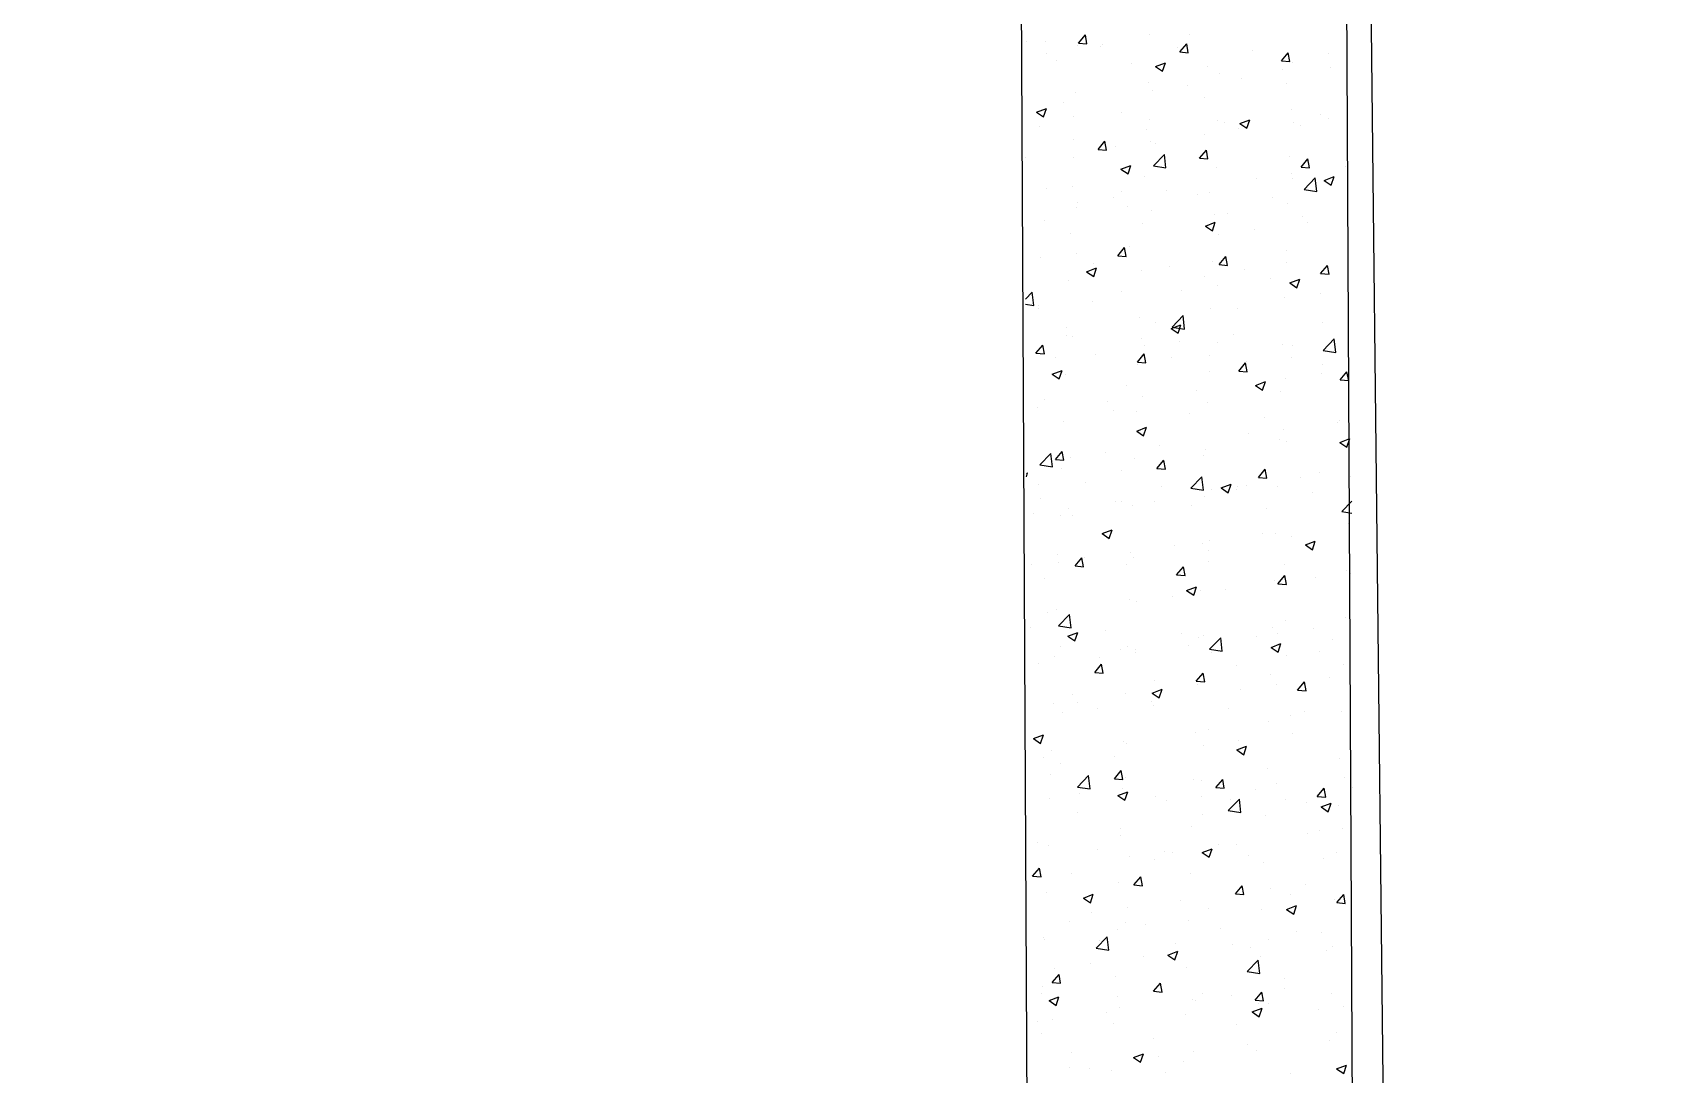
# Model space of a CAD drawing. Header units: millimetres. Extents: x 331487 to 517269, y 198509 to 399936.
# Drawn here: x 448285 to 449434, y 316558 to 317295 of the extents above; entities that cross this region are included whole.
import ezdxf

# ---------------------------------------------------------------- set-up
doc = ezdxf.new("R2010")
doc.units = ezdxf.units.MM
doc.header["$MEASUREMENT"] = 0
doc.layers.add('9th_plot boundry', color=1, linetype='Continuous')
doc.layers.add('COLUMN', color=6, linetype='Continuous')

msp = doc.modelspace()

# ---------------------------------------------------------------- linework, layer by layer
at = {"layer": '9th_plot boundry'}
msp.add_line((449434.4, 299006.3), (448946.6, 343103.6), dxfattribs=at)
msp.add_lwpolyline([(448946.6, 343103.6), (414422.2, 340817.1, 0.386106), (408845.6, 334960.7), (408845.6, 299960.7), (449434.4, 299006.3)], format="xyb", close=True, dxfattribs=at)
at = {"layer": 'COLUMN'}
for p, q in [((448972.9, 319477.3), (449064.3, 302244.5)), ((449202.9, 319478.5), (449294.4, 302239))]:
    msp.add_line(p, q, dxfattribs=at)
at = {"layer": 'COLUMN', "color": 2, "linetype": 'Continuous'}
for p, q in [((449024.9, 317288), (449029.8, 317293.7)), ((449030.9, 317287.5), (449029.8, 317293.7)), ((449075.4, 317293.7), (449075.4, 317293.7)), ((449103.5, 317293.9), (449103.5, 317293.9)), ((448988.2, 317289.4), (448988.2, 317289.4)), ((449001.5, 317288.9), (449001.5, 317288.9)), ((449002.5, 317280.5), (449002.5, 317280.5)), ((449024, 317286.6), (449024, 317286.6)), ((449024.9, 317288), (449030.9, 317287.5)), ((449040.3, 317285.5), (449040.3, 317285.5)), ((449041.6, 317287.2), (449041.6, 317287.2)), ((449094.9, 317284.9), (449094.9, 317284.9)), ((449096.7, 317281.7), (449101.5, 317287.5)), ((449096.7, 317281.7), (449102.6, 317281.2)), ((449102.6, 317281.2), (449101.5, 317287.4)), ((449148.3, 317282.6), (449148.3, 317282.6)), ((449168.4, 317275.4), (449173.2, 317281.2)), ((449174.4, 317274.9), (449173.2, 317281.2)), ((449201.7, 317280.4), (449201.7, 317280.4)), ((449009.3, 317276), (449009.3, 317276)), ((449062.6, 317273.7), (449062.6, 317273.7)), ((449079.4, 317271.3), (449086.4, 317274)), ((449079.4, 317271.3), (449084.3, 317268)), ((449084.3, 317268), (449086.4, 317274)), ((449116, 317271.5), (449116, 317271.5)), ((449168.4, 317275.4), (449174.4, 317274.9)), ((449169.4, 317269.2), (449169.4, 317269.2)), ((449176.6, 317274.3), (449176.6, 317274.3)), ((449203.2, 317271), (449203.2, 317271)), ((449074.2, 317260.4), (449074.2, 317260.4)), ((449102.2, 317257.7), (449102.2, 317257.7)), ((449124.7, 317266.8), (449124.7, 317266.8)), ((449140.1, 317262.7), (449140.1, 317262.7)), ((449172.3, 317259.2), (449172.3, 317259.2)), ((449014, 317246.1), (449014, 317246.1)), ((449022.8, 317253.3), (449022.8, 317253.3)), ((449077.2, 317254.4), (449077.2, 317254.4)), ((449114, 317249.2), (449114, 317249.2)), ((448995.3, 317239.1), (449002.3, 317241.8)), ((448995.3, 317239.1), (449000.3, 317235.7)), ((449000.3, 317235.7), (449002.3, 317241.8)), ((449021.7, 317236.3), (449021.7, 317236.3)), ((449055.7, 317239.2), (449055.7, 317239.2)), ((449075, 317234.1), (449075, 317234.1)), ((449123.5, 317233.5), (449123.5, 317233.5)), ((449139.1, 317231.1), (449146.1, 317233.8)), ((449144, 317227.7), (449146.1, 317233.8)), ((449175.4, 317241), (449175.4, 317241)), ((449196.2, 317237.3), (449196.2, 317237.3)), ((449202, 317234.9), (449202, 317234.9)), ((448997.3, 317229.2), (448997.3, 317229.2)), ((449073, 317227.1), (449073, 317227.1)), ((449113.8, 317223.2), (449113.8, 317223.2)), ((449128.4, 317231.8), (449128.4, 317231.8)), ((449137.9, 317227.3), (449137.9, 317227.3)), ((449139.1, 317231.1), (449144, 317227.7)), ((449176.9, 317231.6), (449176.9, 317231.6)), ((449181.8, 317229.6), (449181.8, 317229.6)), ((449021.6, 317220), (449021.6, 317220)), ((449038.8, 317212.8), (449043.6, 317218.5)), ((449038.8, 317212.8), (449044.8, 317212.2)), ((449044.8, 317212.2), (449043.6, 317218.5)), ((449050.9, 317215), (449050.9, 317215)), ((449075.9, 317218.3), (449075.9, 317218.3)), ((449079.6, 317217.3), (449079.6, 317217.3)), ((449110.5, 317206.5), (449115.4, 317212.2)), ((449116.5, 317206), (449115.4, 317212.2)), ((448987.7, 317206.7), (448987.7, 317206.7)), ((449021.3, 317207.3), (449021.3, 317207.3)), ((449055, 317198.8), (449062, 317201.5)), ((449055, 317198.8), (449060, 317195.5)), ((449060, 317195.5), (449062, 317201.5)), ((449077.9, 317201.1), (449085.7, 317209.2)), ((449077.9, 317201.1), (449086.8, 317199.7)), ((449086.8, 317199.7), (449085.7, 317209.2)), ((449110.5, 317206.5), (449116.5, 317206)), ((449122.3, 317200.2), (449122.3, 317200.2)), ((449174.2, 317207.7), (449174.2, 317207.7)), ((449182.3, 317200.2), (449187.1, 317206)), ((449182.3, 317200.2), (449188.2, 317199.7)), ((449188.2, 317199.7), (449187.1, 317206)), ((449213.5, 317200.4), (449213.5, 317200.4)), ((449020.4, 317186.7), (449020.4, 317186.7)), ((449071.7, 317193.8), (449071.7, 317193.8)), ((449150.6, 317192.1), (449150.6, 317192.1)), ((449175.7, 317195.4), (449175.7, 317195.4)), ((449176.1, 317192.3), (449176.1, 317192.3)), ((449184.6, 317184.5), (449192.4, 317192.6)), ((449193.5, 317183.1), (449192.4, 317192.6)), ((449198.7, 317190.8), (449205.8, 317193.5)), ((449198.7, 317190.8), (449203.7, 317187.4)), ((449203.7, 317187.4), (449205.7, 317193.5)), ((449002.2, 317185.2), (449002.2, 317185.2)), ((449024.6, 317175.5), (449024.6, 317175.5)), ((449049.6, 317178.8), (449049.6, 317178.8)), ((449055.6, 317183), (449055.6, 317183)), ((449087.5, 317183.8), (449087.5, 317183.8)), ((449109, 317180.7), (449109, 317180.7)), ((449117.8, 317182.3), (449117.8, 317182.3)), ((449162.3, 317178.5), (449162.3, 317178.5)), ((449184.6, 317184.5), (449193.5, 317183.1)), ((449215.7, 317176.2), (449215.7, 317176.2)), ((449023.3, 317171.8), (449023.3, 317171.8)), ((449059.5, 317172.3), (449059.5, 317172.3)), ((449076.7, 317169.5), (449076.7, 317169.5)), ((449121, 317166.9), (449121, 317166.9)), ((449130, 317167.3), (449130, 317167.3)), ((449173, 317174.4), (449173, 317174.4)), ((449183.4, 317165), (449183.4, 317165)), ((449001.2, 317162.3), (449001.2, 317162.3)), ((449019.2, 317153.5), (449019.2, 317153.5)), ((449070.5, 317160.5), (449070.5, 317160.5)), ((449114.7, 317158.5), (449121.7, 317161.2)), ((449114.7, 317158.5), (449119.7, 317155.2)), ((449119.7, 317155.2), (449121.7, 317161.2)), ((449124.3, 317152.7), (449124.3, 317152.7)), ((449149.4, 317156), (449149.4, 317156)), ((449187.2, 317161), (449187.2, 317161)), ((449052.7, 317137.5), (449057.5, 317143.3)), ((449058.7, 317137), (449057.5, 317143.3)), ((449061.2, 317144.4), (449061.2, 317144.4)), ((449171.8, 317141.1), (449171.8, 317141.1)), ((448998.3, 317136.1), (448998.3, 317136.1)), ((449023.3, 317139.4), (449023.3, 317139.4)), ((449030.7, 317126.3), (449037.7, 317129)), ((449035.7, 317132.1), (449035.7, 317132.1)), ((449035.7, 317122.9), (449037.7, 317129)), ((449052.7, 317137.5), (449058.7, 317137)), ((449089.1, 317129.9), (449089.1, 317129.9)), ((449119.8, 317133.6), (449119.8, 317133.6)), ((449124.4, 317131.3), (449129.2, 317137)), ((449124.4, 317131.3), (449130.4, 317130.7)), ((449130.4, 317130.7), (449129.2, 317137)), ((449172, 317132.6), (449172, 317132.6)), ((449196.1, 317125), (449201, 317130.7)), ((449202.1, 317124.5), (449201, 317130.7)), ((449018, 317120.2), (449018, 317120.2)), ((449030.7, 317126.3), (449035.7, 317122.9)), ((449069.3, 317127.2), (449069.3, 317127.2)), ((449113.7, 317122.6), (449113.7, 317122.6)), ((449142.4, 317127.6), (449142.4, 317127.6)), ((449160.9, 317121.5), (449160.9, 317121.5)), ((449174.4, 317118.3), (449181.4, 317121)), ((449174.4, 317118.3), (449179.4, 317114.9)), ((449179.4, 317114.9), (449181.4, 317121)), ((449195.8, 317125.4), (449195.8, 317125.4)), ((449196.1, 317125), (449202.1, 317124.5)), ((448987.5, 317106.9), (448992.2, 317111.8)), ((448993.3, 317102.3), (448992.2, 317111.8)), ((449055.4, 317112.6), (449055.4, 317112.6)), ((449098, 317113.2), (449098, 317113.2)), ((449123, 317116.5), (449123, 317116.5)), ((449170.5, 317107.8), (449170.5, 317107.8)), ((449196, 317110.7), (449196, 317110.7)), ((448987.5, 317103.2), (448993.3, 317102.3)), ((448997, 317102.6), (448997, 317102.6)), ((448997, 317099.9), (448997, 317099.9)), ((449034.9, 317104.9), (449034.9, 317104.9)), ((449091.1, 317087.1), (449098.9, 317095.2)), ((449100, 317085.7), (449098.9, 317095.2)), ((449118.6, 317100.3), (449118.6, 317100.3)), ((449137.6, 317100.6), (449137.6, 317100.6)), ((449016.7, 317086.9), (449016.7, 317086.9)), ((449068.1, 317093.9), (449068.1, 317093.9)), ((449079.3, 317090.6), (449079.3, 317090.6)), ((449090.4, 317086), (449097.4, 317088.7)), ((449090.4, 317086), (449095.4, 317082.7)), ((449091.1, 317087.1), (449100, 317085.7)), ((449095.4, 317082.7), (449097.4, 317088.7)), ((449197.8, 317090.4), (449197.8, 317090.4)), ((448994.8, 317068.6), (448999.7, 317074.3)), ((449000.8, 317068.1), (448999.7, 317074.3)), ((449016.2, 317081), (449016.2, 317081)), ((449021, 317080.6), (449021, 317080.6)), ((449069.6, 317078.8), (449069.6, 317078.8)), ((449071.7, 317073.8), (449071.7, 317073.8)), ((449096.7, 317077.1), (449096.7, 317077.1)), ((449123, 317076.5), (449123, 317076.5)), ((449134.6, 317082.1), (449134.6, 317082.1)), ((449169.3, 317074.5), (449169.3, 317074.5)), ((449176.4, 317074.3), (449176.4, 317074.3)), ((449197.9, 317070.5), (449205.7, 317078.7)), ((449206.8, 317069.2), (449205.7, 317078.7)), ((448994.8, 317068.6), (449000.8, 317068.1)), ((449008.5, 317065.5), (449008.5, 317065.5)), ((449037.3, 317067.6), (449037.3, 317067.6)), ((449066.6, 317062.3), (449071.4, 317068.1)), ((449066.6, 317062.3), (449072.5, 317061.8)), ((449066.9, 317060.6), (449066.9, 317060.6)), ((449072.5, 317061.8), (449071.4, 317068.1)), ((449090.7, 317065.3), (449090.7, 317065.3)), ((449117.4, 317067), (449117.4, 317067)), ((449138.3, 317056), (449143.1, 317061.8)), ((449144.3, 317055.5), (449143.1, 317061.8)), ((449144.1, 317063.1), (449144.1, 317063.1)), ((449175.8, 317065.7), (449175.8, 317065.7)), ((449197.4, 317060.8), (449197.4, 317060.8)), ((449197.9, 317070.5), (449206.8, 317069.2)), ((449006.4, 317053.8), (449013.4, 317056.5)), ((449006.4, 317053.8), (449011.3, 317050.4)), ((449011.3, 317050.4), (449013.4, 317056.5)), ((449015.5, 317053.6), (449015.5, 317053.6)), ((449117.5, 317055.6), (449117.5, 317055.6)), ((449138.3, 317056), (449144.3, 317055.5)), ((449171.5, 317051), (449171.5, 317051)), ((449196.5, 317054.3), (449196.5, 317054.3)), ((449210, 317049.8), (449214.8, 317055.5)), ((449210, 317049.8), (449216, 317049.3)), ((449216, 317049.2), (449214.8, 317055.5)), ((449059.2, 317045.6), (449059.2, 317045.6)), ((449070.4, 317037.7), (449070.4, 317037.7)), ((449108.3, 317042.6), (449108.3, 317042.6)), ((449150.1, 317045.8), (449157.1, 317048.5)), ((449150.1, 317045.8), (449155.1, 317042.4)), ((449155.1, 317042.4), (449157.1, 317048.5)), ((449168.1, 317041.2), (449168.1, 317041.2)), ((448996.3, 317030.2), (448996.3, 317030.2)), ((449000.9, 317035.6), (449000.9, 317035.6)), ((449045.4, 317034.4), (449045.4, 317034.4)), ((449049.7, 317027.9), (449049.7, 317027.9)), ((449065.7, 317027.3), (449065.7, 317027.3)), ((449103.1, 317025.7), (449103.1, 317025.7)), ((449116.2, 317033.7), (449116.2, 317033.7)), ((449014.3, 317020.3), (449014.3, 317020.3)), ((449066.1, 317013.5), (449073.1, 317016.2)), ((449071, 317010.2), (449073.1, 317016.2)), ((449156.5, 317023.4), (449156.5, 317023.4)), ((449170.2, 317014.8), (449170.2, 317014.8)), ((449208.1, 317019.8), (449208.1, 317019.8)), ((449209.8, 317021.2), (449209.8, 317021.2)), ((449066.1, 317013.5), (449071, 317010.2)), ((449082, 317003.2), (449082, 317003.2)), ((449145.2, 317011.5), (449145.2, 317011.5)), ((449166.9, 317007.9), (449166.9, 317007.9)), ((449171.7, 317006), (449171.7, 317006)), ((449209.8, 317005.5), (449216.8, 317008.2)), ((449209.8, 317005.5), (449214.8, 317002.2)), ((449214.7, 317002.2), (449216.8, 317008.2)), ((448997.7, 316989.7), (449005.5, 316997.8)), ((449006.6, 316988.3), (449005.5, 316997.8)), ((449008.7, 316993.4), (449013.5, 316999.1)), ((449008.7, 316993.4), (449014.7, 316992.9)), ((449014.7, 316992.9), (449013.5, 316999.1)), ((449019.1, 316994.9), (449019.1, 316994.9)), ((449044.1, 316998.2), (449044.1, 316998.2)), ((449064.4, 316994.1), (449064.4, 316994.1)), ((449080.4, 316987.1), (449085.3, 316992.9)), ((449086.4, 316986.6), (449085.3, 316992.8)), ((449113.4, 316996), (449113.4, 316996)), ((449115, 317000.5), (449115, 317000.5)), ((448988.1, 316983.6), (448989, 316984)), ((448988.2, 316981.3), (448989, 316984)), ((448997.7, 316989.7), (449006.6, 316988.3)), ((449013.1, 316987), (449013.1, 316987)), ((449055.1, 316986), (449055.1, 316986)), ((449080.4, 316987.1), (449086.4, 316986.6)), ((449104.4, 316973.1), (449112.2, 316981.3)), ((449113.3, 316971.8), (449112.2, 316981.3)), ((449152.2, 316980.8), (449157, 316986.6)), ((449152.2, 316980.8), (449158.1, 316980.3)), ((449158.1, 316980.3), (449157, 316986.6)), ((449181.8, 316980.4), (449181.8, 316980.4)), ((449195.7, 316984), (449195.7, 316984)), ((449217, 316981.7), (449217, 316981.7)), ((448996.7, 316976), (448996.7, 316976)), ((449030.2, 316976.9), (449030.2, 316976.9)), ((449083.6, 316974.6), (449083.6, 316974.6)), ((449104.4, 316973.1), (449113.3, 316971.8)), ((449118.8, 316972.1), (449118.8, 316972.1)), ((449125.8, 316973.3), (449132.8, 316975.9)), ((449125.8, 316973.3), (449130.7, 316969.9)), ((449130.7, 316969.9), (449132.8, 316975.9)), ((449137, 316972.3), (449137, 316972.3)), ((449137.3, 316974), (449137.3, 316974)), ((449143.9, 316975.4), (449143.9, 316975.4)), ((449165.7, 316974.7), (449165.7, 316974.7)), ((449190.4, 316970.1), (449190.4, 316970.1)), ((448997.9, 316965.7), (448997.9, 316965.7)), ((449017.8, 316958.8), (449017.8, 316958.8)), ((449051.3, 316963.4), (449051.3, 316963.4)), ((449055.7, 316963.8), (449055.7, 316963.8)), ((449063.2, 316960.8), (449063.2, 316960.8)), ((449079, 316964), (449079, 316964)), ((449104.7, 316961.2), (449104.7, 316961.2)), ((449113.7, 316967.2), (449113.7, 316967.2)), ((449158.1, 316958.9), (449158.1, 316958.9)), ((449211.1, 316956.6), (449218.2, 316964)), ((449211.1, 316956.6), (449218.3, 316955.5)), ((449211.5, 316956.7), (449211.5, 316956.7)), ((448992.8, 316955.5), (448992.8, 316955.5)), ((449011.9, 316953.7), (449011.9, 316953.7)), ((449020.7, 316954), (449020.7, 316954)), ((449215.8, 316948.4), (449215.8, 316948.4)), ((449041.7, 316941), (449048.7, 316943.7)), ((449041.7, 316941), (449046.7, 316937.6)), ((449046.7, 316937.6), (449048.7, 316943.7)), ((449112.5, 316933.9), (449112.5, 316933.9)), ((449117.6, 316935.9), (449117.6, 316935.9)), ((449155.4, 316940.9), (449155.4, 316940.9)), ((449164.5, 316941.4), (449164.5, 316941.4)), ((449175.5, 316939), (449175.5, 316939)), ((449185.4, 316933), (449192.4, 316935.7)), ((449190.4, 316929.6), (449192.4, 316935.7)), ((449010.3, 316926), (449010.3, 316926)), ((449022.6, 316918.2), (449027.4, 316923.9)), ((449028.6, 316917.6), (449027.4, 316923.9)), ((449029.4, 316924.3), (449029.4, 316924.3)), ((449062, 316927.5), (449062, 316927.5)), ((449063.7, 316923.8), (449063.7, 316923.8)), ((449092.5, 316932.6), (449092.5, 316932.6)), ((449117.2, 316929), (449117.2, 316929)), ((449185.4, 316933), (449190.4, 316929.6)), ((448991.5, 316919.3), (448991.5, 316919.3)), ((449010.7, 316920.4), (449010.7, 316920.4)), ((449022.6, 316918.2), (449028.6, 316917.6)), ((449058.9, 316919), (449058.9, 316919)), ((449094.3, 316911.9), (449099.1, 316917.6)), ((449094.3, 316911.9), (449100.3, 316911.4)), ((449100.3, 316911.4), (449099.1, 316917.6)), ((449117.1, 316921.5), (449117.1, 316921.5)), ((449166, 316905.6), (449170.9, 316911.4)), ((449170.5, 316919.3), (449170.5, 316919.3)), ((449172, 316905.1), (449170.9, 316911.4)), ((449214.6, 316915.1), (449214.6, 316915.1)), ((449217.3, 316913.1), (449217.3, 316913.1)), ((449000.6, 316909), (449000.6, 316909)), ((449101.4, 316900.7), (449108.4, 316903.4)), ((449101.4, 316900.7), (449106.4, 316897.4)), ((449106.4, 316897.4), (449108.4, 316903.4)), ((449111.3, 316900.6), (449111.3, 316900.6)), ((449129.1, 316901.5), (449129.1, 316901.5)), ((449163.2, 316908.1), (449163.2, 316908.1)), ((449166, 316905.6), (449172, 316905.1)), ((449192.3, 316909.8), (449192.3, 316909.8)), ((449060.8, 316894.2), (449060.8, 316894.2)), ((449066.2, 316893.2), (449066.2, 316893.2)), ((449091.3, 316896.5), (449091.3, 316896.5)), ((449003.1, 316884.9), (449003.1, 316884.9)), ((449009.5, 316887.1), (449009.5, 316887.1)), ((449010.9, 316875.7), (449018.7, 316883.8)), ((449019.8, 316874.3), (449018.7, 316883.8)), ((449171.4, 316879.4), (449171.4, 316879.4)), ((449213.4, 316881.8), (449213.4, 316881.8)), ((448990.9, 316874.9), (448990.9, 316874.9)), ((449010.9, 316875.7), (449019.8, 316874.3)), ((449017.4, 316868.5), (449024.4, 316871.2)), ((449017.4, 316868.5), (449022.4, 316865.1)), ((449022.4, 316865.1), (449024.4, 316871.2)), ((449044.2, 316872.7), (449044.2, 316872.7)), ((449097.6, 316870.4), (449097.6, 316870.4)), ((449110.1, 316867.3), (449110.1, 316867.3)), ((449113.1, 316869.3), (449113.1, 316869.3)), ((449117.7, 316859.2), (449125.5, 316867.3)), ((449126.6, 316857.8), (449125.5, 316867.3)), ((449151, 316868.2), (449151, 316868.2)), ((449162, 316874.8), (449162, 316874.8)), ((449166, 316870.3), (449166, 316870.3)), ((449191, 316873.6), (449191, 316873.6)), ((449204.4, 316865.9), (449204.4, 316865.9)), ((449008.2, 316853.9), (449008.2, 316853.9)), ((449011.9, 316861.5), (449011.9, 316861.5)), ((449039.9, 316853.7), (449039.9, 316853.7)), ((449054.8, 316859.3), (449054.8, 316859.3)), ((449059.6, 316860.9), (449059.6, 316860.9)), ((449065, 316857), (449065, 316857)), ((449065.3, 316859.2), (449065.3, 316859.2)), ((449102.8, 316862), (449102.8, 316862)), ((449117.7, 316859.2), (449126.6, 316857.8)), ((449118.7, 316857), (449118.7, 316857)), ((449161.1, 316860.5), (449168.1, 316863.2)), ((449161.1, 316860.5), (449166.1, 316857.1)), ((449166.1, 316857.1), (449168.1, 316863.2)), ((449172.1, 316854.7), (449172.1, 316854.7)), ((449195.4, 316857.4), (449195.4, 316857.4)), ((448996.4, 316849.3), (448996.4, 316849.3)), ((449036.5, 316842.9), (449041.3, 316848.7)), ((449036.5, 316842.9), (449042.4, 316842.4)), ((449042.4, 316842.4), (449041.3, 316848.7)), ((449108.2, 316836.7), (449113, 316842.4)), ((449114.2, 316836.1), (449113, 316842.4)), ((449137, 316847.4), (449137, 316847.4)), ((449212.2, 316848.5), (449212.2, 316848.5)), ((449077.1, 316828.2), (449084.1, 316830.9)), ((449078.7, 316837.4), (449078.7, 316837.4)), ((449082.1, 316824.9), (449084.1, 316830.9)), ((449108.2, 316836.7), (449114.2, 316836.1)), ((449108.9, 316834), (449108.9, 316834)), ((449139.7, 316830.9), (449139.7, 316830.9)), ((449160.8, 316841.5), (449160.8, 316841.5)), ((449164.7, 316834.2), (449164.7, 316834.2)), ((449179.9, 316830.4), (449184.7, 316836.1)), ((449179.9, 316830.4), (449185.9, 316829.9)), ((449185.9, 316829.9), (449184.7, 316836.1)), ((449202.6, 316839.2), (449202.6, 316839.2)), ((449007, 316820.6), (449007, 316820.6)), ((449020.4, 316827.4), (449020.4, 316827.4)), ((449024.3, 316821.8), (449024.3, 316821.8)), ((449058.4, 316827.6), (449058.4, 316827.6)), ((449076.5, 316822.6), (449076.5, 316822.6)), ((449077.1, 316828.2), (449082.1, 316824.9)), ((449077.7, 316819.6), (449077.7, 316819.6)), ((449013.6, 316814.3), (449013.6, 316814.3)), ((449038.6, 316817.6), (449038.6, 316817.6)), ((449131.1, 316817.3), (449131.1, 316817.3)), ((449159.6, 316808.2), (449159.6, 316808.2)), ((449175.2, 316812.4), (449175.2, 316812.4)), ((449184.5, 316815.1), (449184.5, 316815.1)), ((449210.9, 316815.3), (449210.9, 316815.3)), ((448993.1, 316796), (449000.1, 316798.7)), ((448993.1, 316796), (448998, 316792.6)), ((448998, 316792.6), (449000.1, 316798.7)), ((449107.7, 316800.7), (449107.7, 316800.7)), ((449116.9, 316802.4), (449116.9, 316802.4)), ((449176.3, 316799.7), (449176.3, 316799.7)), ((449005.8, 316787.3), (449005.8, 316787.3)), ((449057.1, 316794.3), (449057.1, 316794.3)), ((449058.6, 316792.4), (449058.6, 316792.4)), ((449113.4, 316791.5), (449113.4, 316791.5)), ((449136.8, 316788), (449143.8, 316790.7)), ((449136.8, 316788), (449141.8, 316784.6)), ((449138.4, 316794.8), (449138.4, 316794.8)), ((449141.8, 316784.6), (449143.8, 316790.7)), ((449000.3, 316782.4), (449000.3, 316782.4)), ((449012.3, 316778.2), (449012.3, 316778.2)), ((449050.2, 316783.1), (449050.2, 316783.1)), ((449050.3, 316767.7), (449055.2, 316773.5)), ((449056.3, 316767.2), (449055.2, 316773.5)), ((449158.4, 316774.9), (449158.4, 316774.9)), ((449209.7, 316782), (449209.7, 316782)), ((449004.9, 316770.7), (449004.9, 316770.7)), ((449024.2, 316761.8), (449032, 316769.9)), ((449024.2, 316761.8), (449033.1, 316760.4)), ((449033.1, 316760.4), (449032, 316769.9)), ((449050.3, 316767.7), (449056.3, 316767.2)), ((449058.2, 316768.5), (449058.2, 316768.5)), ((449106.4, 316767.4), (449106.4, 316767.4)), ((449111.6, 316766.2), (449111.6, 316766.2)), ((449122.1, 316761.4), (449126.9, 316767.2)), ((449122.1, 316761.4), (449128, 316760.9)), ((449128, 316760.9), (449126.9, 316767.2)), ((449165, 316764), (449165, 316764)), ((449213.1, 316768.6), (449213.1, 316768.6)), ((449218.4, 316761.7), (449218.4, 316761.7)), ((449004.6, 316754), (449004.6, 316754)), ((449025.9, 316757.3), (449025.9, 316757.3)), ((449052.8, 316755.7), (449059.8, 316758.4)), ((449052.8, 316755.7), (449057.7, 316752.4)), ((449055.9, 316761), (449055.9, 316761)), ((449057.7, 316752.4), (449059.8, 316758.4)), ((449079.3, 316755), (449079.3, 316755)), ((449087.1, 316752), (449087.1, 316752)), ((449112.1, 316755.3), (449112.1, 316755.3)), ((449130.9, 316745.2), (449138.7, 316753.3)), ((449132.7, 316752.8), (449132.7, 316752.8)), ((449139.8, 316743.8), (449138.7, 316753.3)), ((449150, 316760.3), (449150, 316760.3)), ((449171.1, 316752.7), (449171.1, 316752.7)), ((449186.1, 316750.5), (449186.1, 316750.5)), ((449193.8, 316755.2), (449198.6, 316760.9)), ((449193.8, 316755.2), (449199.8, 316754.7)), ((449196.5, 316747.7), (449203.5, 316750.4)), ((449199.8, 316754.6), (449198.6, 316760.9)), ((449201.4, 316744.3), (449203.5, 316750.4)), ((449023.9, 316743.7), (449023.9, 316743.7)), ((449112.8, 316742.7), (449112.8, 316742.7)), ((449130.9, 316745.2), (449139.8, 316743.8)), ((449157.2, 316741.6), (449157.2, 316741.6)), ((449196.5, 316747.7), (449201.4, 316744.3)), ((449208.5, 316748.7), (449208.5, 316748.7)), ((449054.5, 316732.7), (449054.5, 316732.7)), ((449054.7, 316727.7), (449054.7, 316727.7)), ((449105.2, 316734.1), (449105.2, 316734.1)), ((449186.8, 316729.2), (449186.8, 316729.2)), ((449195.1, 316730.8), (449195.1, 316730.8)), ((449211.9, 316732.5), (449211.9, 316732.5)), ((448996.2, 316722.7), (448996.2, 316722.7)), ((449003.4, 316720.7), (449003.4, 316720.7)), ((449038.4, 316717.6), (449038.4, 316717.6)), ((449085.8, 316715.9), (449085.8, 316715.9)), ((449091.7, 316715.4), (449091.7, 316715.4)), ((449112.4, 316715.5), (449119.5, 316718.1)), ((449112.4, 316715.5), (449117.4, 316712.1)), ((449117.4, 316712.1), (449119.4, 316718.1)), ((449123.7, 316720.9), (449123.7, 316720.9)), ((449136.8, 316720.8), (449136.8, 316720.8)), ((449207.3, 316715.4), (449207.3, 316715.4)), ((448992.5, 316698.8), (448997.3, 316704.5)), ((448998.5, 316698.2), (448997.3, 316704.5)), ((448997.6, 316704.3), (448997.6, 316704.3)), ((449060.8, 316712.6), (449060.8, 316712.6)), ((449078.4, 316710.8), (449078.4, 316710.8)), ((449145.1, 316713.1), (449145.1, 316713.1)), ((449156, 316708.3), (449156, 316708.3)), ((449198.5, 316710.9), (449198.5, 316710.9)), ((448992.5, 316698.8), (448998.5, 316698.3)), ((449020.1, 316700.7), (449020.1, 316700.7)), ((449053.5, 316694.4), (449053.5, 316694.4)), ((449064.2, 316692.5), (449069, 316698.2)), ((449064.2, 316692.5), (449070.2, 316692)), ((449070.2, 316692), (449069, 316698.2)), ((449104, 316700.8), (449104, 316700.8)), ((449185.5, 316693), (449185.5, 316693)), ((449002.2, 316687.4), (449002.2, 316687.4)), ((449028.4, 316683.2), (449035.4, 316685.9)), ((449028.4, 316683.2), (449033.4, 316679.8)), ((449033.4, 316679.8), (449035.4, 316685.9)), ((449097.4, 316681.4), (449097.4, 316681.4)), ((449135.9, 316686.2), (449140.8, 316692)), ((449135.9, 316686.2), (449141.9, 316685.7)), ((449141.9, 316685.7), (449140.8, 316692)), ((449160.5, 316689.7), (449160.5, 316689.7)), ((449174.9, 316685.8), (449174.9, 316685.8)), ((449206.1, 316682.1), (449206.1, 316682.1)), ((449207.7, 316680), (449212.5, 316685.7)), ((449213.6, 316679.4), (449212.5, 316685.7)), ((449034.5, 316673.1), (449034.5, 316673.1)), ((449059.5, 316676.4), (449059.5, 316676.4)), ((449116.6, 316675.8), (449116.6, 316675.8)), ((449154.7, 316675.1), (449154.7, 316675.1)), ((449172.1, 316675.2), (449179.1, 316677.9)), ((449172.1, 316675.2), (449177.1, 316671.8)), ((449177.1, 316671.8), (449179.1, 316677.9)), ((449207.7, 316680), (449213.6, 316679.4)), ((449018.9, 316666.5), (449018.9, 316666.5)), ((449052.3, 316661.2), (449052.3, 316661.2)), ((449058.3, 316665.7), (449058.3, 316665.7)), ((449072.3, 316664.3), (449072.3, 316664.3)), ((449102.8, 316667.6), (449102.8, 316667.6)), ((449125.6, 316662), (449125.6, 316662)), ((449179, 316659.8), (449179, 316659.8)), ((449197.1, 316658.6), (449197.1, 316658.6)), ((449000, 316655.7), (449000, 316655.7)), ((449000.9, 316654.1), (449000.9, 316654.1)), ((449037.5, 316647.8), (449045.2, 316655.9)), ((449037.5, 316647.8), (449046.3, 316646.4)), ((449040, 316653.1), (449040, 316653.1)), ((449046.3, 316646.4), (449045.2, 316655.9)), ((449093.3, 316650.9), (449093.3, 316650.9)), ((449134.2, 316650.3), (449134.2, 316650.3)), ((449146.7, 316648.6), (449146.7, 316648.6)), ((449159.2, 316653.6), (449159.2, 316653.6)), ((449200.1, 316646.3), (449200.1, 316646.3)), ((449204.9, 316648.8), (449204.9, 316648.8)), ((449033.2, 316637), (449033.2, 316637)), ((449071.1, 316642), (449071.1, 316642)), ((449088.1, 316642.9), (449095.1, 316645.6)), ((449088.1, 316642.9), (449093.1, 316639.6)), ((449093.1, 316639.6), (449095.1, 316645.6)), ((449144.2, 316631.2), (449152, 316639.4)), ((449153.1, 316629.9), (449152, 316639.4)), ((449153.5, 316641.8), (449153.5, 316641.8)), ((449006.4, 316623.6), (449011.2, 316629.3)), ((449006.4, 316623.6), (449012.3, 316623)), ((449008.1, 316633.7), (449008.1, 316633.7)), ((449012.3, 316623), (449011.2, 316629.3)), ((449051.1, 316627.9), (449051.1, 316627.9)), ((449101.6, 316634.3), (449101.6, 316634.3)), ((449144.2, 316631.2), (449153.1, 316629.9)), ((449170.8, 316626.1), (449170.8, 316626.1)), ((448999, 316615.7), (448999, 316615.7)), ((448999.7, 316620.8), (448999.7, 316620.8)), ((449004.1, 316610.7), (449011.1, 316613.4)), ((449009.1, 316607.3), (449011.1, 316613.4)), ((449052.4, 316613.5), (449052.4, 316613.5)), ((449078.1, 316617.3), (449082.9, 316623)), ((449078.1, 316617.3), (449084.1, 316616.8)), ((449084.1, 316616.8), (449082.9, 316623)), ((449112.5, 316616.1), (449112.5, 316616.1)), ((449132.9, 316614.1), (449132.9, 316614.1)), ((449149.8, 316611), (449154.6, 316616.8)), ((449155.8, 316610.5), (449154.6, 316616.7)), ((449170.8, 316619.1), (449170.8, 316619.1)), ((449203.6, 316615.5), (449203.6, 316615.5)), ((449004.1, 316610.7), (449009.1, 316607.3)), ((449044.7, 316602.5), (449044.7, 316602.5)), ((449054.2, 316606.1), (449054.2, 316606.1)), ((449100.4, 316601), (449100.4, 316601)), ((449105.7, 316611.2), (449105.7, 316611.2)), ((449107.9, 316610.9), (449107.9, 316610.9)), ((449147.8, 316602.7), (449154.8, 316605.4)), ((449147.8, 316602.7), (449152.8, 316599.3)), ((449149.8, 316611), (449155.8, 316610.5)), ((449152.3, 316608.5), (449152.3, 316608.5)), ((449152.8, 316599.3), (449154.8, 316605.4)), ((449159.1, 316609), (449159.1, 316609)), ((449194.8, 316604.1), (449194.8, 316604.1)), ((449212.5, 316606.7), (449212.5, 316606.7)), ((448995.9, 316596.1), (448995.9, 316596.1)), ((449006.9, 316597.6), (449006.9, 316597.6)), ((449049.9, 316594.6), (449049.9, 316594.6)), ((449136.5, 316594.1), (449136.5, 316594.1)), ((448998.5, 316587.5), (448998.5, 316587.5)), ((449078.1, 316584.1), (449078.1, 316584.1)), ((449144.5, 316579.7), (449144.5, 316579.7)), ((449202.4, 316582.2), (449202.4, 316582.2)), ((449207.7, 316588), (449207.7, 316588)), ((449019.8, 316574.1), (449019.8, 316574.1)), ((449063.8, 316570.4), (449070.8, 316573.1)), ((449063.8, 316570.4), (449068.8, 316567.1)), ((449068.8, 316567.1), (449070.8, 316573.1)), ((449081.6, 316571.4), (449081.6, 316571.4)), ((449099.1, 316567.7), (449099.1, 316567.7)), ((449106.6, 316574.7), (449106.6, 316574.7)), ((449151.1, 316575.2), (449151.1, 316575.2)), ((449018.4, 316563.1), (449018.4, 316563.1)), ((449032.9, 316562.4), (449032.9, 316562.4)), ((449048.6, 316561.3), (449048.6, 316561.3)), ((449086.3, 316560.1), (449086.3, 316560.1)), ((449174.6, 316559.1), (449174.6, 316559.1)), ((449207.5, 316562.4), (449214.5, 316565.1)), ((449207.5, 316562.4), (449212.5, 316559.1)), ((449212.5, 316559.1), (449214.5, 316565.1))]:
    msp.add_line(p, q, dxfattribs=at)

doc.saveas('drawing.dxf')
